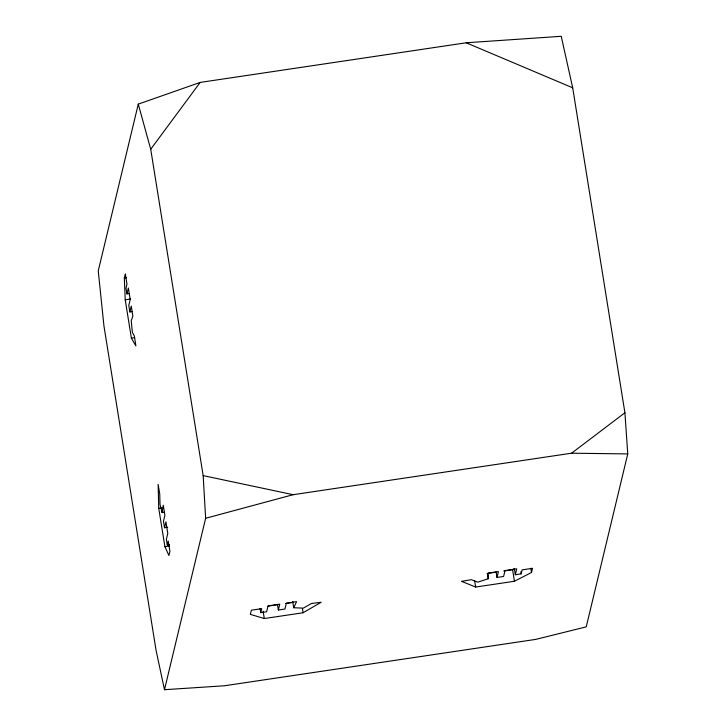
<?xml version="1.0" encoding="UTF-8"?>
<svg xmlns="http://www.w3.org/2000/svg" width="726" height="726" viewBox="0 0 726 726"><rect width="100%" height="100%" fill="white"/><g stroke="black" fill="none" stroke-linecap="round" stroke-linejoin="round"><path stroke-width="1.09" d="M164.203 512.247L162.079 512.565L163.259 505.223L164.884 515.342L163.468 521.232L164.512 527.738L167.706 527.257M138.276 104.127L98.246 270.88L103.963 326.038L156.09 650.469L164.484 689.7L224.398 685.78L535.806 639.379L586.236 626.856L627.754 453.913L624.914 412.767L572.696 87.81L561.234 36.3L466.192 42.78L200.167 82.419L138.276 104.127L150.718 149.247L203.162 475.612L205.639 518.282L164.484 689.7M131.969 311.645L129.845 311.953L131.252 306.073L132.876 316.182L131.234 320.629L132.377 332.435L134.374 336.038L135.88 345.894L131.379 338.107L125.226 299.811L124.328 278.031L125.326 273.874L126.968 284.111L126.006 288.113L126.941 293.894L129.065 293.576M126.941 293.894L128.357 288.004L130.208 299.566L128.792 305.455L129.845 311.953M164.512 527.738L165.927 521.849L167.788 533.401L166.372 539.291L167.298 545.072L169.43 544.754M167.298 545.072L168.26 541.07L169.911 551.315L168.904 555.481L164.893 546.66L158.74 508.363L158.132 484.369L159.729 493.834L160.029 504.534L162.079 512.565M293.712 607.753L296.589 601.645L286.343 603.17L284.928 609.06L278.339 610.04L279.755 604.15L268.039 605.892L266.623 611.782L260.761 612.662L261.723 608.66L251.341 610.203L250.343 614.368L264.3 618.534L303.105 612.753L321.155 602.244L311.409 603.515L303.314 608.134L293.712 607.753L292.705 601.446M515.315 574.729L516.731 568.839L505.015 570.582L503.599 576.471L497.011 577.451L498.426 571.571L488.171 573.095L488.226 578.767L477.717 582.152L471.328 579.684L461.491 581.335L475.648 587.044L514.453 581.263L531.514 572.469L532.512 568.304L522.13 569.856L521.177 573.858L515.315 574.729L514.298 568.422M150.718 149.247L200.167 82.419M205.639 518.282L293.141 494.696L571.58 453.205L624.914 412.767M503.726 571.017L512.592 569.701L514.607 568.667M124.328 278.031L126.451 277.713M125.226 299.811L130.553 299.021M131.379 338.107L134.573 337.626M158.74 508.363L161.934 507.891M164.893 546.66L169.158 546.025M267.985 606.146L277.958 604.658M285.726 603.506L293.485 602.344M487.092 573.495L495.967 572.179M571.58 453.205L627.754 453.913M203.162 475.612L293.141 494.696M466.192 42.78L572.696 87.81M530.842 568.267L531.514 572.469M520.832 571.752L521.177 573.858M512.592 569.701L514.453 581.263M496.167 572.197L497.011 577.451M487.545 574.565L488.226 578.767M474.632 580.736L475.648 587.044M302.424 608.551L303.105 612.753M277.495 604.785L278.339 610.04M263.111 611.174L264.3 618.534M260.089 608.452L260.761 612.662"/></g></svg>
